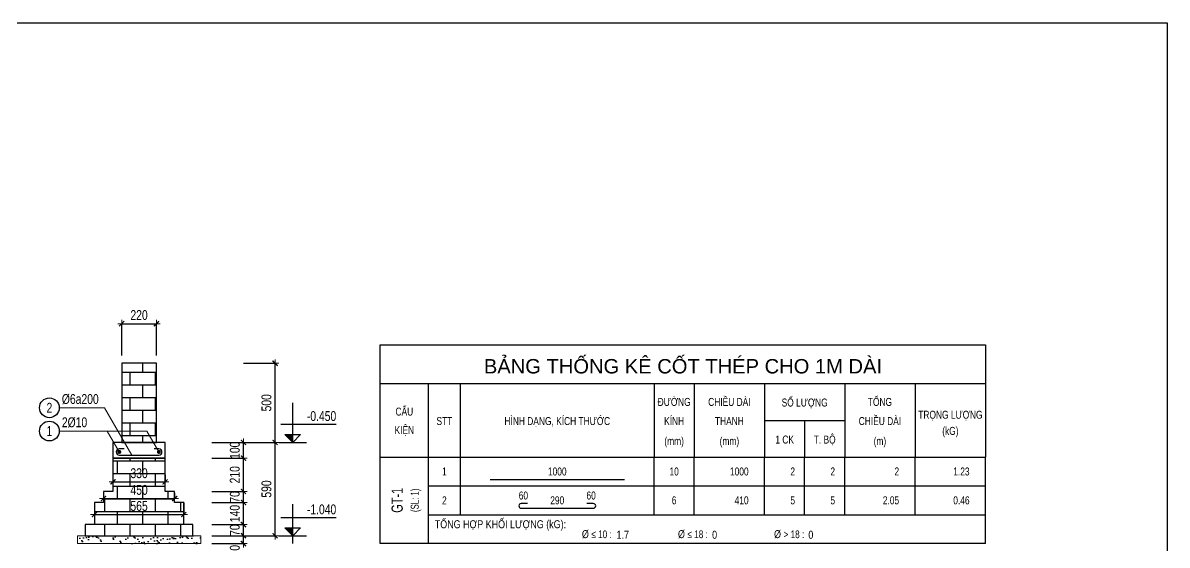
# Model space of a CAD drawing. Header units: millimetres. Extents: x 354914 to 384342, y 22525 to 116384.
# Drawn here: x 366900 to 374135, y 113082 to 116384 of the extents above; entities that cross this region are included whole.
import ezdxf
from ezdxf.enums import TextEntityAlignment as Align

# ---------------------------------------------------------------- set-up
doc = ezdxf.new("R2010")
doc.units = ezdxf.units.MM
doc.header["$LTSCALE"] = 250
doc.header["$MEASUREMENT"] = 0
doc.header["$PDMODE"] = 34
doc.header["$PDSIZE"] = 100
doc.layers.get('DEFPOINTS').update_dxf_attribs({"color": 6, "lineweight": 20})
for name, color, linetype in [('1', 1, 'Continuous'), ('CDC.14.STEELNUM', 3, 'Continuous'), ('CDC_05.STEEL', 4, 'Continuous'), ('CDC_06.TEXT', 2, 'Continuous'), ('KCS_BORDER', 3, 'Continuous'), ('KCS_CHI', 1, 'Continuous'), ('KCS_DIM', 1, 'Continuous'), ('KCS_HATCH', 201, 'Continuous'), ('KCS_STEEL', 4, 'Continuous'), ('KCS_TEXT', 2, 'Continuous'), ('KCS_TEXT_SLCK', 3, 'Continuous'), ('KCS_TEXT_TCK', 4, 'Continuous'), ('KCS_TEXT_TK', 2, 'Continuous'), ('KCS_THONGKE', 5, 'Continuous')]:
    doc.layers.add(name, color=color, linetype=linetype)
for name, color, linetype, lineweight in [('CDC.02.DIM', 1, 'Continuous', 18), ('CDC.03.BORDER', 3, 'Continuous', 25), ('CDC.11.NOTE', 8, 'Continuous', 18), ('STEEL_NODE', 6, 'Continuous', 50)]:
    doc.layers.add(name, color=color, linetype=linetype, lineweight=lineweight)
doc.styles.add('1', font='arial.ttf', dxfattribs={"width": 0.75})
doc.styles.add('KC_SMTEXT', font='arial.ttf', dxfattribs={"width": 0.7})
doc.styles.add('KCS_BIGTEXT', font='arial.ttf', dxfattribs={"width": 0.75})
doc.styles.add('KCS_SMTEXT', font='arial.ttf', dxfattribs={"width": 0.7})
doc.styles.add('romans', font='arial.ttf', dxfattribs={"width": 0.65})
doc.dimstyles.new('Copy of DX1', dxfattribs={"dimscale": 25, "dimtxt": 2.5, "dimasz": 0.008, "dimexe": 0, "dimexo": 0, "dimgap": 0.9, "dimtad": 1, "dimdec": 0, "dimzin": 13, "dimdsep": 46, "dimtxsty": '1', "dimblk1": 'CHEO', "dimblk2": 'CHEO', "dimsah": 1, "dimcen": 0, "dimclrd": 256, "dimclre": 256, "dimclrt": 3, "dimadec": 0, "dimazin": 0, "dimtfac": 1, "dimtdec": 0, "dimtix": 1, "dimtmove": 2, "dimatfit": 3, "dimfxl": 8, "dimfxlon": 1, "dimtolj": 1, "dimtzin": 13, "dimarcsym": 0})
pattern_1 = [(0, (203018.604, 85055.57), (0, 80), []), (90, (203018.604, 85055.57), (-80, 80), [80, -80])]

# ---------------------------------------------------------------- blocks, each defined once
blk = doc.blocks.new('CHEO')
at = {"layer": 'CDC.02.DIM'}
for points in [[(-121, 0), (121, 0)], [(0, 121), (0, -121)]]:
    blk.add_lwpolyline(points, dxfattribs=at)
at = {"layer": 'CDC.02.DIM', "const_width": 40}
blk.add_lwpolyline([(80, 80), (-80, -81)], dxfattribs=at)
blk = doc.blocks.new('*D383')
at = {"layer": 'DEFPOINTS', "color": 0, "transparency": 16777216}
for p in [(367469.5, 113527), (367799.5, 113527), (367799.5, 113482)]:
    blk.add_point(p, dxfattribs=at)
at = {"layer": 'KCS_DIM', "lineweight": -2, "transparency": 16777216}
for p, q in [((367469.5, 113527), (367469.5, 113482)), ((367799.5, 113527), (367799.5, 113482)), ((367469.7, 113482), (367799.3, 113482))]:
    blk.add_line(p, q, dxfattribs=at)
at = {"layer": 'KCS_DIM', "lineweight": -2, "transparency": 16777216, "xscale": 0.2, "yscale": 0.2, "zscale": 0.2, "rotation": 180}
blk.add_blockref('CHEO', (367469.5, 113482), dxfattribs=at)
at = {"layer": 'KCS_DIM', "lineweight": -2, "transparency": 16777216, "xscale": 0.2, "yscale": 0.2, "zscale": 0.2}
blk.add_blockref('CHEO', (367799.5, 113482), dxfattribs=at)
at = {"layer": 'KCS_DIM', "color": 3, "transparency": 16777216, "insert": (367634.5, 113536.5), "char_height": 62.5, "attachment_point": 5, "style": '1'}
blk.add_mtext('\\A1;330', dxfattribs=at)
blk = doc.blocks.new('*D384')
at = {"layer": 'DEFPOINTS', "color": 0, "transparency": 16777216}
for p in [(367409.5, 113412.3), (367859.5, 113412.3), (367859.5, 113376.8)]:
    blk.add_point(p, dxfattribs=at)
at = {"layer": 'KCS_DIM', "lineweight": -2, "transparency": 16777216}
for p, q in [((367409.5, 113412.3), (367409.5, 113376.8)), ((367409.7, 113376.8), (367859.3, 113376.8)), ((367859.5, 113412.3), (367859.5, 113376.8))]:
    blk.add_line(p, q, dxfattribs=at)
at = {"layer": 'KCS_DIM', "lineweight": -2, "transparency": 16777216, "xscale": 0.2, "yscale": 0.2, "zscale": 0.2, "rotation": 180}
blk.add_blockref('CHEO', (367409.5, 113376.8), dxfattribs=at)
at = {"layer": 'KCS_DIM', "lineweight": -2, "transparency": 16777216, "xscale": 0.2, "yscale": 0.2, "zscale": 0.2}
blk.add_blockref('CHEO', (367859.5, 113376.8), dxfattribs=at)
at = {"layer": 'KCS_DIM', "color": 3, "transparency": 16777216, "insert": (367634.5, 113431.2), "char_height": 62.5, "attachment_point": 5, "style": '1'}
blk.add_mtext('\\A1;450', dxfattribs=at)
blk = doc.blocks.new('*D385')
at = {"layer": 'DEFPOINTS', "color": 0, "transparency": 16777216}
for p in [(367352, 113352), (367917, 113352), (367917, 113275.1)]:
    blk.add_point(p, dxfattribs=at)
at = {"layer": 'KCS_DIM', "lineweight": -2, "transparency": 16777216}
for p, q in [((367352, 113352), (367352, 113275.1)), ((367917, 113352), (367917, 113275.1)), ((367352.2, 113275.1), (367916.8, 113275.1))]:
    blk.add_line(p, q, dxfattribs=at)
at = {"layer": 'KCS_DIM', "lineweight": -2, "transparency": 16777216, "xscale": 0.2, "yscale": 0.2, "zscale": 0.2, "rotation": 180}
blk.add_blockref('CHEO', (367352, 113275.1), dxfattribs=at)
at = {"layer": 'KCS_DIM', "lineweight": -2, "transparency": 16777216, "xscale": 0.2, "yscale": 0.2, "zscale": 0.2}
blk.add_blockref('CHEO', (367917, 113275.1), dxfattribs=at)
at = {"layer": 'KCS_DIM', "color": 3, "transparency": 16777216, "insert": (367634.5, 113329.5), "char_height": 62.5, "attachment_point": 5, "style": '1'}
blk.add_mtext('\\A1;565', dxfattribs=at)
blk = doc.blocks.new('*D389')
at = {"layer": 'DEFPOINTS', "color": 0, "transparency": 16777216}
for p in [(368066.5, 113142), (368066.5, 113092), (368294.5, 113142)]:
    blk.add_point(p, dxfattribs=at)
at = {"layer": 'KCS_DIM', "lineweight": -2, "transparency": 16777216}
for p, q in [((368094.5, 113142), (368294.5, 113142)), ((368094.5, 113092), (368294.5, 113092)), ((368294.5, 113092.2), (368294.5, 113141.8))]:
    blk.add_line(p, q, dxfattribs=at)
at = {"layer": 'KCS_DIM', "lineweight": -2, "transparency": 16777216, "xscale": 0.2, "yscale": 0.2, "zscale": 0.2}
for p, rotation in [((368294.5, 113142), 90), ((368294.5, 113092), 270)]:
    blk.add_blockref('CHEO', p, dxfattribs=dict(at, rotation=rotation))
at = {"layer": 'KCS_DIM', "color": 3, "transparency": 16777216, "insert": (368240.1, 113046.9), "char_height": 62.5, "attachment_point": 5, "rotation": 90, "style": '1'}
blk.add_mtext('\\A1;50', dxfattribs=at)
blk = doc.blocks.new('*D390')
at = {"layer": 'DEFPOINTS', "color": 0, "transparency": 16777216}
for p in [(368016.5, 113212), (368294.5, 113212), (368066.5, 113142)]:
    blk.add_point(p, dxfattribs=at)
at = {"layer": 'KCS_DIM', "lineweight": -2, "transparency": 16777216}
for p, q in [((368094.5, 113212), (368294.5, 113212)), ((368294.5, 113212.2), (368294.5, 113212.4)), ((368294.5, 113142), (368294.5, 113212)), ((368094.5, 113142), (368294.5, 113142)), ((368294.5, 113141.8), (368294.5, 113141.6))]:
    blk.add_line(p, q, dxfattribs=at)
at = {"layer": 'KCS_DIM', "lineweight": -2, "transparency": 16777216, "xscale": 0.2, "yscale": 0.2, "zscale": 0.2}
for p, rotation in [((368294.5, 113212), 270), ((368294.5, 113142), 90)]:
    blk.add_blockref('CHEO', p, dxfattribs=dict(at, rotation=rotation))
at = {"layer": 'KCS_DIM', "color": 3, "transparency": 16777216, "insert": (368240.1, 113177), "char_height": 62.5, "attachment_point": 5, "rotation": 90, "style": '1'}
blk.add_mtext('\\A1;70', dxfattribs=at)
blk = doc.blocks.new('*D391')
at = {"layer": 'DEFPOINTS', "color": 0, "transparency": 16777216}
for p in [(367959, 113352), (368294.5, 113352), (368016.5, 113212)]:
    blk.add_point(p, dxfattribs=at)
at = {"layer": 'KCS_DIM', "lineweight": -2, "transparency": 16777216}
for p, q in [((368094.5, 113352), (368294.5, 113352)), ((368294.5, 113352.2), (368294.5, 113352.4)), ((368294.5, 113212), (368294.5, 113352)), ((368094.5, 113212), (368294.5, 113212)), ((368294.5, 113211.8), (368294.5, 113211.6))]:
    blk.add_line(p, q, dxfattribs=at)
at = {"layer": 'KCS_DIM', "lineweight": -2, "transparency": 16777216, "xscale": 0.2, "yscale": 0.2, "zscale": 0.2}
for p, rotation in [((368294.5, 113352), 270), ((368294.5, 113212), 90)]:
    blk.add_blockref('CHEO', p, dxfattribs=dict(at, rotation=rotation))
at = {"layer": 'KCS_DIM', "color": 3, "transparency": 16777216, "insert": (368240.1, 113282), "char_height": 62.5, "attachment_point": 5, "rotation": 90, "style": '1'}
blk.add_mtext('\\A1;140', dxfattribs=at)
blk = doc.blocks.new('*D392')
at = {"layer": 'DEFPOINTS', "color": 0, "transparency": 16777216}
for p in [(367901.5, 113422), (368294.5, 113422), (367959, 113352)]:
    blk.add_point(p, dxfattribs=at)
at = {"layer": 'KCS_DIM', "lineweight": -2, "transparency": 16777216}
for p, q in [((368094.5, 113422), (368294.5, 113422)), ((368294.5, 113422.2), (368294.5, 113422.4)), ((368294.5, 113352), (368294.5, 113422)), ((368094.5, 113352), (368294.5, 113352)), ((368294.5, 113351.8), (368294.5, 113351.6))]:
    blk.add_line(p, q, dxfattribs=at)
at = {"layer": 'KCS_DIM', "lineweight": -2, "transparency": 16777216, "xscale": 0.2, "yscale": 0.2, "zscale": 0.2}
for p, rotation in [((368294.5, 113422), 270), ((368294.5, 113352), 90)]:
    blk.add_blockref('CHEO', p, dxfattribs=dict(at, rotation=rotation))
at = {"layer": 'KCS_DIM', "color": 3, "transparency": 16777216, "insert": (368240.1, 113387), "char_height": 62.5, "attachment_point": 5, "rotation": 90, "style": '1'}
blk.add_mtext('\\A1;70', dxfattribs=at)
blk = doc.blocks.new('*D393')
at = {"layer": 'DEFPOINTS', "color": 0, "transparency": 16777216}
for p in [(367841.5, 113632), (368294.5, 113632), (367901.5, 113422)]:
    blk.add_point(p, dxfattribs=at)
at = {"layer": 'KCS_DIM', "lineweight": -2, "transparency": 16777216}
for p, q in [((368094.5, 113632), (368294.5, 113632)), ((368294.5, 113422.2), (368294.5, 113631.8)), ((368094.5, 113422), (368294.5, 113422))]:
    blk.add_line(p, q, dxfattribs=at)
at = {"layer": 'KCS_DIM', "lineweight": -2, "transparency": 16777216, "xscale": 0.2, "yscale": 0.2, "zscale": 0.2}
for p, rotation in [((368294.5, 113632), 90), ((368294.5, 113422), 270)]:
    blk.add_blockref('CHEO', p, dxfattribs=dict(at, rotation=rotation))
at = {"layer": 'KCS_DIM', "color": 3, "transparency": 16777216, "insert": (368240.1, 113527), "char_height": 62.5, "attachment_point": 5, "rotation": 90, "style": '1'}
blk.add_mtext('\\A1;210', dxfattribs=at)
blk = doc.blocks.new('*D394')
at = {"layer": 'DEFPOINTS', "color": 0, "transparency": 16777216}
for p in [(367841.5, 113732), (368294.5, 113732), (367841.5, 113632)]:
    blk.add_point(p, dxfattribs=at)
at = {"layer": 'KCS_DIM', "lineweight": -2, "transparency": 16777216}
for p, q in [((368094.5, 113732), (368294.5, 113732)), ((368294.5, 113732.2), (368294.5, 113732.4)), ((368294.5, 113632), (368294.5, 113732)), ((368094.5, 113632), (368294.5, 113632)), ((368294.5, 113631.8), (368294.5, 113631.6))]:
    blk.add_line(p, q, dxfattribs=at)
at = {"layer": 'KCS_DIM', "lineweight": -2, "transparency": 16777216, "xscale": 0.2, "yscale": 0.2, "zscale": 0.2}
for p, rotation in [((368294.5, 113732), 270), ((368294.5, 113632), 90)]:
    blk.add_blockref('CHEO', p, dxfattribs=dict(at, rotation=rotation))
at = {"layer": 'KCS_DIM', "color": 3, "transparency": 16777216, "insert": (368240.1, 113682), "char_height": 62.5, "attachment_point": 5, "rotation": 90, "style": '1'}
blk.add_mtext('\\A1;100', dxfattribs=at)
blk = doc.blocks.new('*D395')
at = {"layer": 'DEFPOINTS', "color": 0, "transparency": 16777216}
for p in [(367986.5, 114232), (368494.5, 114232), (368041.5, 113732)]:
    blk.add_point(p, dxfattribs=at)
at = {"layer": 'KCS_DIM', "lineweight": -2, "transparency": 16777216}
for p, q in [((368294.5, 114232), (368494.5, 114232)), ((368494.5, 113732.2), (368494.5, 114231.8)), ((368294.5, 113732), (368494.5, 113732))]:
    blk.add_line(p, q, dxfattribs=at)
at = {"layer": 'KCS_DIM', "lineweight": -2, "transparency": 16777216, "xscale": 0.2, "yscale": 0.2, "zscale": 0.2}
for p, rotation in [((368494.5, 114232), 90), ((368494.5, 113732), 270)]:
    blk.add_blockref('CHEO', p, dxfattribs=dict(at, rotation=rotation))
at = {"layer": 'KCS_DIM', "color": 3, "transparency": 16777216, "insert": (368440.1, 113982), "char_height": 62.5, "attachment_point": 5, "rotation": 90, "style": '1'}
blk.add_mtext('\\A1;500', dxfattribs=at)
blk = doc.blocks.new('*D396')
at = {"layer": 'DEFPOINTS', "color": 0, "transparency": 16777216}
for p in [(367744.5, 114482), (367524.5, 114232), (367744.5, 114232)]:
    blk.add_point(p, dxfattribs=at)
at = {"layer": 'KCS_DIM', "lineweight": -2, "transparency": 16777216}
for p, q in [((367524.5, 114282), (367524.5, 114482)), ((367524.7, 114482), (367744.3, 114482)), ((367744.5, 114282), (367744.5, 114482))]:
    blk.add_line(p, q, dxfattribs=at)
at = {"layer": 'KCS_DIM', "lineweight": -2, "transparency": 16777216, "xscale": 0.2, "yscale": 0.2, "zscale": 0.2, "rotation": 180}
blk.add_blockref('CHEO', (367524.5, 114482), dxfattribs=at)
at = {"layer": 'KCS_DIM', "lineweight": -2, "transparency": 16777216, "xscale": 0.2, "yscale": 0.2, "zscale": 0.2}
blk.add_blockref('CHEO', (367744.5, 114482), dxfattribs=at)
at = {"layer": 'KCS_DIM', "color": 3, "transparency": 16777216, "insert": (367634.5, 114536.5), "char_height": 62.5, "attachment_point": 5, "style": '1'}
blk.add_mtext('\\A1;220', dxfattribs=at)
blk = doc.blocks.new('COS_CD')
at = {"layer": 'KCS_HATCH'}
blk.add_hatch(color=256, dxfattribs=at).paths.add_polyline_path([(37.5, 50), (87.5, 0), (87.5, 50)])
at = {"layer": 'KCS_CHI'}
for p, q in [((0, 0), (175, 0)), ((37.5, 50), (137.5, 50)), ((87.5, 0), (37.5, 50)), ((87.5, 0), (87.5, 50)), ((87.5, 0), (137.5, 50))]:
    blk.add_line(p, q, dxfattribs=at)
blk = doc.blocks.new('*D397')
at = {"layer": 'DEFPOINTS', "color": 0, "transparency": 16777216}
for p in [(367799.5, 113732), (368494.5, 113732), (368024.5, 113142)]:
    blk.add_point(p, dxfattribs=at)
at = {"layer": 'KCS_DIM', "lineweight": -2, "transparency": 16777216}
for p, q in [((368294.5, 113732), (368494.5, 113732)), ((368494.5, 113142.2), (368494.5, 113731.8)), ((368294.5, 113142), (368494.5, 113142))]:
    blk.add_line(p, q, dxfattribs=at)
at = {"layer": 'KCS_DIM', "lineweight": -2, "transparency": 16777216, "xscale": 0.2, "yscale": 0.2, "zscale": 0.2}
for p, rotation in [((368494.5, 113732), 90), ((368494.5, 113142), 270)]:
    blk.add_blockref('CHEO', p, dxfattribs=dict(at, rotation=rotation))
at = {"layer": 'KCS_DIM', "color": 3, "transparency": 16777216, "insert": (368440.1, 113437), "char_height": 62.5, "attachment_point": 5, "rotation": 90, "style": '1'}
blk.add_mtext('\\A1;590', dxfattribs=at)
blk = doc.blocks.new('TK_4')
at = {"layer": 'KCS_STEEL'}
for p, q in [((31, 3.5), (29, 3.5)), ((29, 2), (51.5, 2)), ((51.5, 3.5), (49.5, 3.5))]:
    blk.add_line(p, q, dxfattribs=at)
for centre, start, end in [((29, 2.75), 90, 270), ((51.5, 2.75), 270, 90)]:
    blk.add_arc(centre, 0.75, start, end, dxfattribs=at)
at = {"layer": 'KCS_TEXT_TK'}
for p, q in [((-15, 0), (-15, 9)), ((0, 0), (0, 9)), ((10, 0), (10, 9)), ((70.5, 0), (70.5, 9)), ((83, 0), (83, 9)), ((105, 0), (105, 9)), ((117.5, 0), (117.5, 9)), ((130, 0), (130, 9)), ((152, 0), (152, 9)), ((174, 0), (174, 9))]:
    blk.add_line(p, q, dxfattribs=at)
at = {"layer": 'KCS_THONGKE'}
blk.add_line((0, 0), (174, 0), dxfattribs=at)
at = {"layer": 'KCS_TEXT_TK', "style": 'KCS_SMTEXT', "width": 0.75}
for tag, p in [('M', (29.67, 6)), ('M', (50.83, 6)), ('SH', (5, 4.5)), ('L2', (40.25, 4.5)), ('DK', (76.75, 4.5))]:
    blk.add_attdef(tag, text='', height=2.5, dxfattribs=at).set_placement(p, align=Align.MIDDLE)
for tag, p in [('DAI', (100, 4.5)), ('SL1', (114.5, 4.5)), ('SLA', (127, 4.5)), ('DT', (147, 4.5)), ('TL', (169, 4.5))]:
    blk.add_attdef(tag, text='', height=2.5, dxfattribs=at).set_placement(p, align=Align.MIDDLE_RIGHT)
blk = doc.blocks.new('TK_2')
at = {"layer": 'KCS_STEEL'}
blk.add_line((19.25, 2), (61.25, 2), dxfattribs=at)
at = {"layer": 'KCS_TEXT_TK'}
for p, q in [((-15, 0), (-15, 9)), ((0, 0), (0, 9)), ((10, 0), (10, 9)), ((70.5, 0), (70.5, 9)), ((83, 0), (83, 9)), ((105, 0), (105, 9)), ((117.5, 0), (117.5, 9)), ((130, 0), (130, 9)), ((152, 0), (152, 9)), ((174, 0), (174, 9))]:
    blk.add_line(p, q, dxfattribs=at)
at = {"layer": 'KCS_THONGKE'}
blk.add_line((0, 0), (174, 0), dxfattribs=at)
at = {"layer": 'KCS_TEXT_TK', "style": 'KCS_SMTEXT', "width": 0.75}
for tag, p in [('SH', (5, 4.5)), ('L2', (40.25, 4.5)), ('DK', (76.75, 4.5))]:
    blk.add_attdef(tag, text='', height=2.5, dxfattribs=at).set_placement(p, align=Align.MIDDLE)
for tag, p in [('DAI', (100, 4.5)), ('SL1', (114.5, 4.5)), ('SLA', (127, 4.5)), ('DT', (147, 4.5)), ('TL', (169, 4.5))]:
    blk.add_attdef(tag, text='', height=2.5, dxfattribs=at).set_placement(p, align=Align.MIDDLE_RIGHT)
blk = doc.blocks.new('CTK_THKL')
at = {"layer": 'KCS_TEXT_TK'}
for p, q in [((-15, 0), (-15, 9)), ((0, 0), (0, 9)), ((174, 0), (174, 9)), ((174, 0), (-15, 0))]:
    blk.add_line(p, q, dxfattribs=at)
at = {"layer": 'KCS_BORDER', "color": 5, "style": 'KCS_SMTEXT', "width": 0.7}
blk.add_attdef('TYPE', (85.49, -1.5), '', height=0.025, rotation=90, dxfattribs=at)
at = {"layer": 'KCS_TEXT_TK', "style": 'KCS_SMTEXT', "width": 0.8}
blk.add_text('TỔNG HỢP KHỐI LƯỢNG (kG):', height=2.5, dxfattribs=at).set_placement((2, 4.78))
at = {"layer": 'KCS_TEXT_TK', "char_height": 2.5, "attachment_point": 1, "style": 'KCS_SMTEXT'}
for s, insert in [('{\\W0.8;%%C \\fSymbol|b0|i0|c2|p18;\\H0.95833x;£ 10 :}', (47.94, 4.19)), ('{\\W0.8;%%C \\fSymbol|b0|i0|c2|p18;\\H0.95833x;£ 18 :}', (77.94, 4.19)), ('{\\W0.8;%%C \\fSymbol|b0|i0|c2|p18;\\H0.95833x;> 18 :}', (107.94, 4.19))]:
    blk.add_mtext_dynamic_manual_height_columns(s, width=13.4519, gutter_width=12.5, heights=[0], dxfattribs=dict(at, insert=insert))
at = {"layer": 'KCS_TEXT_TK', "style": 'KCS_SMTEXT', "width": 0.8}
for tag, p in [('TL1', (58.77, 1.5)), ('TL2', (88.6, 1.5)), ('TL3', (118.65, 1.5))]:
    blk.add_attdef(tag, p, '', height=2.5, dxfattribs=at)

msp = doc.modelspace()

# ---------------------------------------------------------------- hatches: boundary and pattern name
at = {"layer": 'KCS_HATCH'}
h = msp.add_hatch(dxfattribs=at)
h.set_pattern_fill('AR-B816', color=256, scale=10, style=0)
h.set_pattern_definition(pattern_1)
h.paths.add_polyline_path([(367744.5, 114232), (367524.5, 114232), (367524.5, 113732), (367744.5, 113732)])
h = msp.add_hatch(dxfattribs=at)
h.set_pattern_fill('AR-B816', color=256, scale=10, style=0)
h.set_pattern_definition(pattern_1)
h.paths.add_polyline_path([(367917, 113352), (367859.5, 113352), (367859.5, 113422), (367799.5, 113422), (367799.5, 113632), (367469.5, 113632), (367469.5, 113422), (367409.5, 113422), (367409.5, 113352), (367352, 113352), (367352, 113212), (367294.5, 113212), (367294.5, 113142), (367974.5, 113142), (367974.5, 113212), (367917, 113212)])
h = msp.add_hatch(dxfattribs=at)
h.set_pattern_fill('AR-SAND', color=256, scale=30, style=0)
h.set_pattern_definition([(37.5, (203018.604, 85055.573), (-1.889801, 57.804713), [0, -45.6, 0, -51, 0, -48.75]), (7.5, (203018.604, 85055.57), (53.0933, 84.664382), [0, -24.6, 0, -41.1, 0, -15.75]), (327.5, (202981.704, 85055.573), (93.424256, 0.169772), [0, -15, 0, -54, 0, -70.5]), (317.5, (202981.704, 85055.57), (90.1838, 26.330267), [0, -7.5, 0, -35.4, 0, -40.5])])
h.paths.add_polyline_path([(368024.5, 113092), (368024.5, 113142), (367974.5, 113142), (367294.5, 113142), (367244.5, 113142), (367244.5, 113092)])

# ---------------------------------------------------------------- linework, layer by layer
at = {"layer": '1'}
msp.add_lwpolyline([(359896, 116383.7), (374134.9, 116383.7), (374134.9, 108765.8), (359896, 108765.8)], close=True, dxfattribs=at)
at = {"layer": 'CDC.03.BORDER'}
for points in [[(367524.5, 113732), (367744.5, 113732), (367744.5, 114232), (367524.5, 114232)], [(367469.5, 113632), (367799.5, 113632), (367799.5, 113732), (367469.5, 113732)]]:
    msp.add_lwpolyline(points, close=True, dxfattribs=at)
for points in [[(367799.5, 113422), (367799.5, 113632), (367469.5, 113632), (367469.5, 113422)], [(367469.5, 113422), (367409.5, 113422), (367409.5, 113352)], [(367859.5, 113352), (367859.5, 113422), (367799.5, 113422)], [(367409.5, 113352), (367352, 113352), (367352, 113212)], [(367917, 113212), (367917, 113352), (367859.5, 113352)], [(367352, 113212), (367294.5, 113212), (367294.5, 113142), (367974.5, 113142), (367974.5, 113212), (367917, 113212)]]:
    msp.add_lwpolyline(points, dxfattribs=at)
at = {"layer": 'CDC.11.NOTE', "ltscale": 3}
for p, q in [((367130, 113950.5), (367416.1, 113950.5)), ((367416.1, 113950.5), (367588.4, 113652)), ((367130, 113803.5), (367683.3, 113803.5)), ((367433.3, 113803.5), (367509.5, 113671.5)), ((367683.3, 113803.5), (367759.5, 113671.5))]:
    msp.add_line(p, q, dxfattribs=at)
at = {"layer": 'CDC.11.NOTE'}
for p, q in [((367294.5, 113142), (367244.5, 113142)), ((367244.5, 113142), (367244.5, 113092)), ((367244.5, 113092), (368024.5, 113092)), ((367974.5, 113142), (368024.5, 113142)), ((368024.5, 113142), (368024.5, 113092))]:
    msp.add_line(p, q, dxfattribs=at)
at = {"layer": 'CDC.14.STEELNUM'}
for centre in [(367067.5, 113950.5), (367067.5, 113803.5)]:
    msp.add_circle(centre, 62.5, dxfattribs=at)
at = {"layer": 'CDC_05.STEEL'}
msp.add_lwpolyline([(367539.5, 113691), (367509.5, 113691, 1), (367509.5, 113652), (367759.5, 113652, 1), (367759.5, 113691), (367729.5, 113691)], format="xyb", dxfattribs=at)
at = {"layer": 'KCS_CHI'}
for p, q in [((368606.2, 113732), (368606.2, 113982)), ((368531.2, 113847), (368881.2, 113847)), ((368606.2, 113092), (368606.2, 113342)), ((368531.2, 113257), (368881.2, 113257))]:
    msp.add_line(p, q, dxfattribs=at)
at = {"layer": 'KCS_TEXT_TK'}
for p, q in [((369160, 113639), (369160, 114347.7)), ((369160, 114347.7), (372987.2, 114347.7)), ((372987.2, 114347.7), (372987.2, 113639)), ((369160, 114104.7), (372987.2, 114104.7)), ((369463.7, 113639), (369463.7, 114104.7)), ((369666.2, 113639), (369666.2, 114104.7)), ((370891.4, 114104.7), (370891.4, 113639)), ((371144.5, 114104.7), (371144.5, 113639)), ((371590, 114104.7), (371590, 113639)), ((372096.2, 114104.7), (372096.2, 113639)), ((372541.7, 114104.7), (372541.7, 113639)), ((371590, 113870.5), (372096.2, 113870.5)), ((371843.1, 113870.5), (371843.1, 113639)), ((369160, 113639), (372987.2, 113639))]:
    msp.add_line(p, q, dxfattribs=at)
at = {"layer": 'STEEL_NODE', "const_width": 12.5}
for points in [[(367503.3, 113671.5, 1), (367515.8, 113671.5, 1)], [(367765.8, 113671.5, -1), (367753.3, 113671.5, -1)]]:
    msp.add_lwpolyline(points, format="xyb", close=True, dxfattribs=at)

# ---------------------------------------------------------------- block references
at = {"layer": 'KCS_CHI'}
for p in [(368518.7, 113732), (368518.7, 113142)]:
    msp.add_blockref('COS_CD', p, dxfattribs=at)
at = {"layer": 'KCS_TEXT_TK', "xscale": 20.25, "yscale": 20.25, "zscale": 20.25}
for name, p, values in [('TK_2', (369463.7, 113456.7), {'L2': '1000', 'TL': '1.23', 'DT': '2', 'SLA': '2', 'SL1': '2', 'DAI': '1000', 'DK': '10', 'SH': '1'}), ('CTK_THKL', (369463.7, 113092.2), {'TL2': '0', 'TL1': '1.7', 'TL3': '0'})]:
    msp.add_blockref(name, p, dxfattribs=at).add_auto_attribs(values)
at = {"layer": 'KCS_TEXT_TK'}
ref = msp.add_blockref('TK_4', (369463.7, 113274.5), dxfattribs=dict(at, xscale=20.25, yscale=20.25, zscale=20.25))
ref.add_attrib('SH', '2', dxfattribs={"height": 50.6, "style": 'KCS_SMTEXT', "width": 0.75}).set_placement((369565, 113365.6), align=Align.MIDDLE)
ref.add_attrib('M', '60', dxfattribs={"height": 50.62, "style": 'KCS_SMTEXT', "width": 0.75}).set_placement((370064.6, 113396), align=Align.MIDDLE)
ref.add_attrib('M', '60', dxfattribs={"height": 50.62, "style": 'KCS_SMTEXT', "width": 0.75}).set_placement((370492.9, 113396), align=Align.MIDDLE)
ref.add_attrib('L2', '290', dxfattribs={"height": 50.62, "style": 'KCS_SMTEXT', "width": 0.75}).set_placement((370278.8, 113365.6), align=Align.MIDDLE)
ref.add_attrib('DK', '6', dxfattribs={"height": 50.6, "style": 'KCS_SMTEXT', "width": 0.75}).set_placement((371017.9, 113365.6), align=Align.MIDDLE)
ref.add_attrib('SL1', '5', dxfattribs={"height": 50.6, "style": 'KCS_SMTEXT', "width": 0.75}).set_placement((371782.4, 113365.6), align=Align.MIDDLE_RIGHT)
ref.add_attrib('DAI', '410', dxfattribs={"height": 50.62, "style": 'KCS_SMTEXT', "width": 0.75}).set_placement((371488.7, 113365.6), align=Align.MIDDLE_RIGHT)
ref.add_attrib('DT', '2.05', dxfattribs={"height": 50.62, "style": 'KCS_SMTEXT', "width": 0.75}).set_placement((372440.5, 113365.6), align=Align.MIDDLE_RIGHT)
ref.add_attrib('SLA', '5', dxfattribs={"height": 50.6, "style": 'KCS_SMTEXT', "width": 0.75}).set_placement((372035.5, 113365.6), align=Align.MIDDLE_RIGHT)
ref.add_attrib('TL', '0.46', dxfattribs={"height": 50.62, "style": 'KCS_SMTEXT', "width": 0.75}).set_placement((372886, 113365.6), align=Align.MIDDLE_RIGHT)

# ---------------------------------------------------------------- texts
at = {"layer": 'CDC.14.STEELNUM', "color": 2, "style": 'KC_SMTEXT', "width": 0.75}
for s, p in [('2', (367067.5, 113950.5)), ('1', (367067.5, 113803.5))]:
    msp.add_text(s, height=62.5, dxfattribs=at).set_placement(p, align=Align.MIDDLE_CENTER)
at = {"layer": 'CDC_06.TEXT', "linetype": 'ByBlock', "style": 'romans', "width": 0.75}
for s, p in [('%%C6a200', (367146.3, 113974.6)), ('2%%C10', (367146.3, 113827.7))]:
    msp.add_text(s, height=62.5, dxfattribs=at).set_placement(p)
at = {"layer": 'KCS_TEXT', "style": 'KCS_SMTEXT', "width": 0.75}
for s, p in [('-0.450', (368881.2, 113867)), ('-1.040', (368881.2, 113277))]:
    msp.add_text(s, height=62.5, dxfattribs=at).set_placement(p, align=Align.RIGHT)
at = {"layer": 'KCS_TEXT_SLCK', "style": 'KCS_SMTEXT', "width": 0.7}
msp.add_text('(SL: 1)', height=50.62, rotation=90, dxfattribs=at).set_placement((369403, 113365.6), align=Align.CENTER)
at = {"layer": 'KCS_TEXT_TCK', "style": 'KCS_SMTEXT', "width": 0.7}
msp.add_text('GT-1', height=70.88, rotation=90, dxfattribs=at).set_placement((369301.7, 113365.6), align=Align.CENTER)
at = {"layer": 'KCS_TEXT_TK', "color": 4, "style": 'KCS_BIGTEXT'}
msp.add_text('BẢNG THỐNG KÊ CỐT THÉP CHO 1M DÀI', height=91.125, dxfattribs=at).set_placement((371073.6, 114226.2), align=Align.MIDDLE)
at = {"layer": 'KCS_TEXT_TK', "style": 'KCS_SMTEXT', "width": 0.75}
for s, height, p in [('ĐƯỜNG', 50.62, (371017.9, 113962.2)), ('CHIỀU DÀI', 50.62, (371367.2, 113962.2)), ('TỔNG', 50.62, (372319, 113962.2)), ('CẤU', 50.62, (369311.9, 113901)), ('SỐ LƯỢNG', 50.62, (371843.1, 113958.4)), ('STT', 50.62, (369565, 113841.3)), ('HÌNH DẠNG, KÍCH THƯỚC', 50.625, (370278.8, 113841.3)), ('KÍNH', 50.62, (371017.9, 113841.3)), ('THANH', 50.62, (371367.2, 113841.3)), ('CHIỀU DÀI', 50.62, (372319, 113841.3)), ('TRỌNG LƯỢNG', 50.625, (372764.5, 113881.3)), ('KIỆN', 50.62, (369311.9, 113784)), ('(kG)', 50.62, (372764.5, 113779.1)), ('(mm)', 50.62, (371017.9, 113715)), ('(mm)', 50.62, (371367.2, 113715)), ('1 CK', 50.62, (371716.5, 113724.3)), ('T. BỘ', 50.62, (371969.7, 113724.3)), ('(m)', 50.62, (372319, 113715))]:
    msp.add_text(s, height=height, dxfattribs=at).set_placement(p, align=Align.CENTER)

# ---------------------------------------------------------------- dimensions: what is measured, and where the dimension line sits
at = {"layer": 'KCS_DIM'}
for base, p1, p2, picture, middle in [((367744.5, 114482), (367524.5, 114232), (367744.5, 114232), '*D396', (367634.5, 114536.5)), ((367799.5, 113482), (367469.5, 113527), (367799.5, 113527), '*D383', (367634.5, 113536.5)), ((367859.5, 113376.8), (367409.5, 113412.3), (367859.5, 113412.3), '*D384', (367634.5, 113431.2)), ((367917, 113275.1), (367352, 113352), (367917, 113352), '*D385', (367634.5, 113329.5))]:
    dim = msp.add_linear_dim(base=base, p1=p1, p2=p2, dimstyle='Copy of DX1', dxfattribs=at)
    dim.commit()
    dim.dimension.update_dxf_attribs({"geometry": picture, "text_midpoint": middle})
for base, p1, p2, picture, middle in [((368494.5, 114232), (368041.5, 113732), (367986.5, 114232), '*D395', (368440.1, 113982)), ((368494.5, 113732), (368024.5, 113142), (367799.5, 113732), '*D397', (368440.1, 113437)), ((368294.5, 113732), (367841.5, 113632), (367841.5, 113732), '*D394', (368240.1, 113682)), ((368294.5, 113632), (367901.5, 113422), (367841.5, 113632), '*D393', (368240.1, 113527)), ((368294.5, 113422), (367959, 113352), (367901.5, 113422), '*D392', (368240.1, 113387)), ((368294.5, 113352), (368016.5, 113212), (367959, 113352), '*D391', (368240.1, 113282)), ((368294.5, 113212), (368066.5, 113142), (368016.5, 113212), '*D390', (368240.1, 113177))]:
    dim = msp.add_linear_dim(base=base, p1=p1, p2=p2, angle=90, dimstyle='Copy of DX1', dxfattribs=at)
    dim.commit()
    dim.dimension.update_dxf_attribs({"geometry": picture, "text_midpoint": middle})
dim = msp.add_linear_dim(base=(368294.5, 113142), p1=(368066.5, 113092), p2=(368066.5, 113142), angle=90, dimstyle='Copy of DX1', dxfattribs=at)
dim.commit()
dim.dimension.update_dxf_attribs({"geometry": '*D389', "text_midpoint": (368240.1, 113046.9), "dimtype": 160})

doc.saveas('drawing.dxf')
